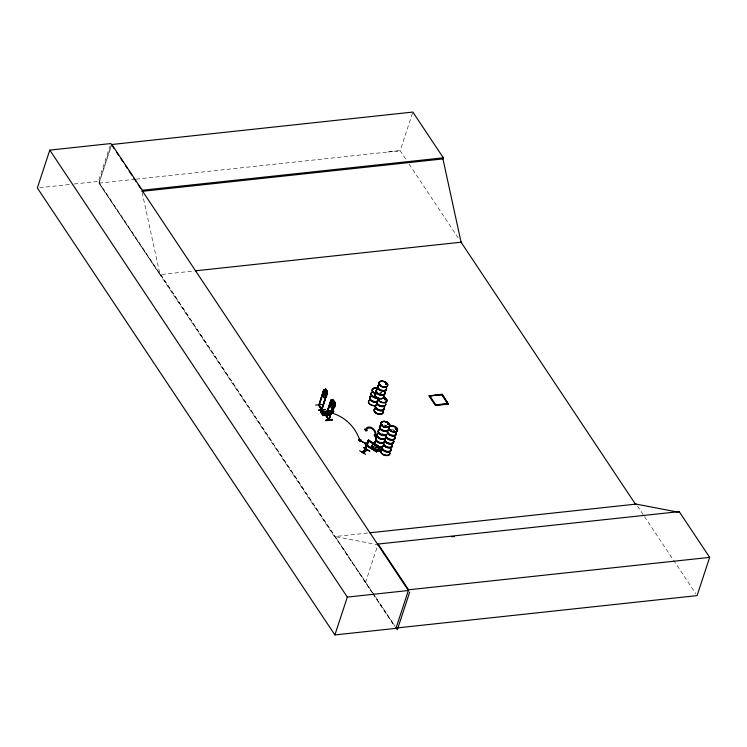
<?xml version="1.0" encoding="UTF-8"?>
<svg xmlns="http://www.w3.org/2000/svg" width="747" height="747" viewBox="0 0 747 747"><rect width="100%" height="100%" fill="white"/><g stroke="black" fill="none" stroke-linecap="round" stroke-linejoin="round"><path stroke-width="0.56" stroke-dasharray="3.73 2.8" d="M372.454 593.09L98.389 181.39L110.117 145.702M110.836 146.739L98.865 183.164L160.017 274.635L194.36 270.937M367.589 533.041L334.413 536.617L99.108 183.136L111.807 144.498M412.493 113.171L400.159 150.698L406.564 160.325M380.12 395.565L381.259 392.063A4.622 2.755 18.2 0 1 380.512 393.305A4.641 2.764 18.2 0 0 381.278 392.082M365.47 582.604L377.917 544.759L335.114 536.542L394.986 626.089M381.119 392.857L381.362 392.156M39.656 187.712L73.057 184.117M74.205 183.995L98.389 181.39M99.108 183.136L135.002 179.261M136.159 179.14L400.159 150.698L387.021 152.043M637.452 506.027L643.858 515.663M644.502 516.625L695.793 593.678M409.132 164.181L458.499 238.349M160.726 274.56L372.557 592.773M373.192 593.725L394.761 626.135M373.08 594.042L395.294 627.405M142.145 192.483L160.017 274.635M393.38 430.16A4.706 2.811 18.2 0 1 394.444 430.72M391.12 429.376A4.641 2.764 18.2 0 1 394.491 430.496M384.453 425.164A4.706 2.811 18.2 0 1 386.685 426.107M384.528 424.959A4.641 2.764 18.2 0 1 386.731 425.883M381.848 433.12A4.613 2.755 18.2 0 1 382.987 433.493M381.241 392.203A4.65 2.773 18.2 0 1 381.017 392.894M381.147 392.408A4.622 2.755 18.2 0 1 380.923 393.09M379.784 392.838A4.622 2.755 18.2 0 1 380.923 393.221"/><path stroke-width="1.12" d="M323.853 389.962L324.226 390.41L318.932 405.602L323.628 389.99L325.729 389.15L323.853 392.539L324.067 394.995L324.758 396.041L325.925 395.658L326.775 390.718L325.664 389.075M321.948 408.833L322.013 409.814L326.738 394.173L321.798 409.384M321.985 409.711L318.773 404.547L319.342 404.93M326.299 415.762L331.397 400.485L330.958 400.252L325.701 415.379L328.895 420.131L333.853 404.482L329.082 420.057L325.944 415.341M333.554 404.51L328.829 419.599M328.941 419.487L328.727 419.048L329.072 419.581M331.285 400.532L330.734 400.28M365.404 443.485L360.222 440.553L365.451 443.466M333.05 411.644L333.517 410.523C333.648 410.215 332.004 410.897 333.349 410.691M333.209 410.374L332.658 410.775L333.106 410.626M318.726 410.206C321.49 410.019 332.49 408.534 318.67 410.178M318.848 410.402L325.318 409.711M325.888 420.188C345.861 417.713 312.311 422.475 332.35 419.45M325.953 420.72L332.415 420.029M326.738 394.108L321.761 409.795L318.652 405.182M333.881 400.999L333.031 405.948L331.864 406.321L331.173 405.285C329.978 398.889 335.179 397.581 334.068 404.93M326.327 390.513L325.991 393.071L325.001 394.547L324.609 392.567L325.981 389.99L326.262 390.522M333.433 400.803L333.097 403.352L332.107 404.837L331.715 402.848L333.087 400.28L333.367 400.803M366.814 445.175L376.768 451.207L365.152 444.129L365.544 443.176L367.048 444.091M368.168 440.655L378.253 446.678L378.421 446.164L368.495 440.02L368.925 440.926L368.15 440.674L378.253 446.678M368.476 440.123L364.657 451.384L364.088 451.001L366.497 443.933M335.375 403.52L334.927 404.874A1.653 0.812 83.4 0 1 334.423 407.087L334.339 407.096A1.653 0.812 83.4 0 0 334.843 404.893L335.422 403.333M368.729 441.094L369.065 440.487M333.031 406.611L331.864 410.682L332.303 412.447L331.22 410.859L331.435 410.206L332.266 412.195L333.62 411.532L333.526 412.587L321.873 413.903L320.827 411.942L322.013 411.812L323.087 413.39L322.013 411.812M333.115 406.601L331.957 410.673L332.676 411.728M364.994 451.123L364.181 450.992L366.422 443.765L367.393 444.063M114.011 148.317L110.836 143.545L49.797 150.119L37.35 187.964L334.889 634.941L395.929 628.358L408.6 589.803L378.15 544.049L679.191 511.62L709.65 557.374L697.082 595.611L396.031 628.04M142.266 190.252L141.902 191.353L442.952 158.924L443.316 157.813L412.858 112.059L111.807 144.498L142.266 190.252L443.316 157.813M321.789 404.454L315.598 405.098M323.89 389.878L318.876 405.107L321.985 409.767M323.628 389.99L318.941 405.556L318.829 404.575M321.471 409.365L321.976 408.824M321.471 409.412L326.448 394.22M320.827 411.942L321.023 412.661M326.215 397.077C327.942 394.892 326.159 384.864 326.971 394.64M322.751 411.849L323.974 411.578L325.01 413.296L323.974 411.578M322.601 415.705L329.175 414.688L322.704 415.388M323.881 413.306L322.797 411.718M325.029 411.457L326.065 413.175L325.029 411.457L326.206 411.326L327.289 412.904M326.206 411.326L327.242 413.035M326.448 415.22L325.879 414.828L326.037 415.883L331.024 400.709M328.727 419.048L328.577 419.646M328.829 420.066L333.862 404.5M333.489 404.388A1.653 0.812 83.4 0 1 334.208 403.819L334.721 402.316M329.278 419.487L329.082 420.057M330.51 406.517L330.137 402.568L330.407 406.564L331.481 408.17L333.395 407.358L333.834 404.939M333.181 410.038L332.714 411.158L320.874 412.456M321.854 413.754L321.518 413.371L333.442 412.055L333.62 411.532M363.079 452.822L366.861 449.731M365.012 451.02L367.571 443.335L366.898 442.924L366.581 443.643L367.253 444.054M364.443 450.786L366.852 443.429M367.094 443.569L364.592 450.758M368.71 440.907L367.253 445.324M366.254 449.068L362.351 452.131M366.189 449.32L362.286 452.299M367.216 446.062L367.44 445.445L366.656 445.268M376.32 451.449L373.752 449.937L371.763 446.529L372.445 444.568L375.629 444.241L378.197 445.81L380.139 449.274L379.467 451.225L376.283 451.552L379.457 451.123L380.064 449.264L377.842 446.799L375.918 445.623L373.995 445.912L373.584 447.154L374.695 449.339L379.457 451.123M366.684 445.614L376.46 451.823L376.628 451.309M378.122 446.781L378.421 446.164M376.46 451.823L376.768 451.207M379.523 449.685L379.327 450.31L375.806 448.891L375.209 447.051L377.543 447.714L379.485 449.722M334.889 634.941L347.327 597.096L49.797 150.119M377.917 544.759L378.15 544.049M429.114 395.947L442.159 394.239L448.396 404.08L435.454 405.472L429.114 395.947L442.056 394.556L448.396 404.08M435.454 405.472L435.744 404.855L429.758 395.863L441.869 394.855L447.864 403.856L442.159 394.239M409.692 592.1L397.357 629.628L396.274 628.022M678.958 512.33L679.191 511.62M372.968 391.708L373.481 391.773M379.999 384.406L379.971 384.649M379.971 384.546L379.607 384.864M378.673 400.121L379.355 400.168L378.822 400.289M379.261 400.448L378.869 399.906L378.981 400.448M386.759 383.949L386.115 384.089M386.787 384.378L386.507 383.65L385.527 383.958M385.144 399.701L384.966 399.496M385.293 399.598L385.938 399.458L385.592 399.103M386.087 399.692L385.163 399.897L385.2 399.243M381.866 425.211L381.502 424.866L382.09 424.66M381.848 425.024L382.025 424.651M381.792 424.772L382.072 425.23M388.58 423.913L387.656 424.343M387.852 423.969L387.973 424.221M388.244 424.557L388.832 424.212L388.356 424.567M389.308 429.618L389.925 429.824M389.747 429.226L389.663 429.488M395.452 428.573C395.985 430.655 397.264 427.592 395.621 428.862M396.592 428.825L396.498 429.32M334.423 407.087L332.592 411.737L333.694 411.653M359.344 439.544L359.382 438.928A72.394 54.298 -53.1 0 0 326.084 411.728C324.768 412.288 327.588 412.914 325.795 412.223M367.244 445.623L367.272 445.931M359.606 450.702L365.675 454.409M358.98 440.16L358.401 440.422L359.382 438.928M335.226 402.353L334.656 402.456M372.949 391.512L373.444 391.755M385.545 383.734L386.134 383.622M385.732 399.598L385.433 399.085L384.705 399.468M385.779 399.328L384.826 399.524M387.758 423.876L387.889 424.567L388.729 424.613M388.636 424.511L388.477 423.857M388.86 424.641L388.664 423.979M389.514 429.31L390.018 429.544M395.387 428.61L395.891 428.386M365.544 443.176L367.038 444.334L367.524 443.839M366.898 442.924L367.571 443.335M363.696 447.481L369.774 451.207L363.537 447.584M365.89 449.096L362.006 452.168M372.454 444.67L371.838 446.538L373.799 449.909M363.051 452.794L366.936 449.722M363.322 452.99L367.207 449.927M378.113 445.894L380.027 449.292M380.214 384.733L379.476 384.742M385.91 383.65L386.451 383.846M386.769 384.294L385.648 384.014M373.64 391.802L373.07 391.708M378.682 400L379.084 399.878M388.179 424.352L388.748 424.352M395.462 428.526L396.34 428.629M323.815 389.878L325.739 389.066L326.7 390.718M324.375 397.796L326.29 397.068M323.143 392.306L323.302 396.274L324.375 397.89L326.262 396.993M330.949 400.243L332.835 399.44M364.732 451.393L368.336 440.188L378.29 446.267M325.804 411.858L326.551 412.036M385.751 383.584L386.834 383.949M384.929 399.094L385.48 399.066M332.387 410.813L320.65 412.12L321.733 413.679L333.507 412.577M332.266 410.747L333.162 412.064M334.124 403.828L334.208 403.819A1.653 0.812 83.4 0 0 333.535 404.108M320.64 412.101L332.676 410.635L333.442 412.055M332.602 411.121L320.977 412.475M321.005 412.652L331.593 411.429M321.64 413.446L333.265 412.092M321.752 413.735L333.479 412.4M195.518 270.816L461.777 242.121M324.441 397.88L323.404 396.227M332.77 399.356L330.921 400.168L326.084 415.435M333.844 400.971L334.114 404.958M319.1 405.21L321.836 409.197M333.395 407.358L331.556 408.077M326.206 415.5L328.895 419.179M435.744 404.855L447.967 403.539M448.499 403.763L435.557 405.163L429.217 395.63M325.832 420.496L332.303 419.795M369.905 532.788L636.164 504.104L677.837 512.106M452.019 536.776L454.335 536.533M408.6 589.803L709.65 557.374M347.327 597.096L408.366 590.513L142.612 191.279M389.841 429.749L389.486 429.6M388.393 424.539L387.814 424.389M395.415 428.666L396.199 429.03M334.927 402.185L335.347 403.137M366.684 443.559L367.347 443.923M367.291 445.912L366.478 445.81L376.6 451.72M636.127 504.038L635.454 504.178L461.067 242.205L442.952 158.924M329.072 415.005L322.452 415.416M116.551 152.136L118.456 155.002M121.005 158.822L122.91 161.679M125.449 165.498L127.354 168.364M129.259 171.231L131.808 175.05M133.713 177.917L136.253 181.736M138.158 184.593L140.707 188.412M388.711 424.389L387.908 423.988M323.096 392.278L323.367 396.265M394.789 437.593A4.641 2.764 18.2 0 1 389.495 439.862A4.641 2.764 18.2 0 1 386.647 434.885M394.93 437.35A4.706 2.811 18.2 0 1 389.56 439.656A4.706 2.811 18.2 0 1 386.675 434.605M393.239 440.338A4.622 2.755 18.2 0 1 388.916 443.55A4.622 2.755 18.2 0 1 385.508 438.424M393.333 440.058A4.622 2.755 18.2 0 1 389.01 443.27A4.622 2.755 18.2 0 1 385.601 438.144M393.324 440.16A4.65 2.773 18.2 0 1 388.972 443.391A4.65 2.773 18.2 0 1 385.536 438.237M396.312 433.176A4.706 2.811 18.2 0 1 390.933 435.482A4.706 2.811 18.2 0 1 388.057 430.431M394.64 436.108A4.631 2.764 18.2 0 1 390.896 439.441A4.631 2.764 18.2 0 1 386.367 434.754M396.153 433.409A4.631 2.764 18.2 0 1 390.868 435.678A4.631 2.764 18.2 0 1 388.029 430.711M394.621 436.341A4.706 2.811 18.2 0 1 390.223 439.609A4.706 2.811 18.2 0 1 386.75 434.39M396.377 432.961A4.706 2.811 18.2 0 1 391.008 435.268A4.706 2.811 18.2 0 1 388.123 430.216M396.396 432.709A4.641 2.764 18.2 0 1 391.101 434.987A4.641 2.764 18.2 0 1 388.253 430.011M390.952 450.254A4.641 2.764 18.2 0 1 385.013 451.552A4.641 2.764 18.2 0 1 382.735 446.79M391.017 449.255A4.706 2.811 18.2 0 1 385.648 451.562A4.706 2.811 18.2 0 1 382.763 446.51M389.71 452.99A4.622 2.755 18.2 0 1 384.434 455.259A4.622 2.755 18.2 0 1 381.605 450.301M393.118 440.693A4.622 2.755 18.2 0 1 389.383 444.026A4.622 2.755 18.2 0 1 384.873 439.339M393.221 440.459A4.65 2.773 18.2 0 1 388.87 443.699A4.65 2.773 18.2 0 1 385.443 438.536M392.39 445.081A4.706 2.811 18.2 0 1 387.021 447.388A4.706 2.811 18.2 0 1 384.135 442.336M391.101 448.788A4.631 2.764 18.2 0 1 385.816 451.057A4.631 2.764 18.2 0 1 382.978 446.09M391.867 444.53A4.631 2.764 18.2 0 1 387.534 447.752A4.631 2.764 18.2 0 1 384.117 442.616M391.092 449.04A4.706 2.811 18.2 0 1 385.723 451.347A4.706 2.811 18.2 0 1 382.837 446.295M392.464 444.867A4.706 2.811 18.2 0 1 387.095 447.173A4.706 2.811 18.2 0 1 384.21 442.121M392.483 444.614A4.641 2.764 18.2 0 1 387.179 446.893A4.641 2.764 18.2 0 1 384.341 441.916M386.348 434.987A4.641 2.764 18.2 0 1 380.111 434.493A4.641 2.764 18.2 0 1 378.888 430.272M386.479 434.773A4.706 2.811 18.2 0 1 380.158 434.268A4.706 2.811 18.2 0 1 378.916 429.992M385.769 437.789A4.65 2.773 18.2 0 1 379 437.854A4.65 2.773 18.2 0 1 378.552 433.223M385.779 437.667A4.622 2.755 18.2 0 1 379.056 437.733A4.622 2.755 18.2 0 1 378.608 433.139M387.852 430.599A4.706 2.811 18.2 0 1 381.53 430.095A4.706 2.811 18.2 0 1 380.288 425.818M386.572 434.278A4.631 2.764 18.2 0 1 380.344 433.783A4.631 2.764 18.2 0 1 379.121 429.572M387.712 430.804A4.631 2.764 18.2 0 1 381.997 430.599A4.631 2.764 18.2 0 1 379.747 426.658M386.554 434.558A4.706 2.811 18.2 0 1 380.223 434.054A4.706 2.811 18.2 0 1 378.981 429.777M387.926 430.384A4.706 2.811 18.2 0 1 381.605 429.88A4.706 2.811 18.2 0 1 380.363 425.603M387.954 430.104A4.641 2.764 18.2 0 1 381.717 429.609A4.641 2.764 18.2 0 1 380.494 425.398M382.959 446.323A4.641 2.764 18.2 0 1 378.402 447.322M374.294 444.185A4.641 2.764 18.2 0 1 375.75 441.776M383.099 446.108A4.706 2.811 18.2 0 1 378.477 447.117M374.312 443.933A4.706 2.811 18.2 0 1 375.003 441.897M381.269 450.376A4.622 2.755 18.2 0 1 377.254 450.815M373.164 447.686A4.622 2.755 18.2 0 1 373.089 446.93M385.172 438.498A4.622 2.755 18.2 0 1 378.496 437.686A4.622 2.755 18.2 0 1 378.514 433.409M381.866 449.573A4.622 2.755 18.2 0 1 378.496 450.758M385.05 438.863A4.622 2.755 18.2 0 1 378.841 438.368A4.622 2.755 18.2 0 1 377.627 434.175M385.144 438.666A4.65 2.773 18.2 0 1 378.897 438.172A4.65 2.773 18.2 0 1 377.674 433.942M383.939 442.504A4.706 2.811 18.2 0 1 377.142 441.673A4.706 2.811 18.2 0 1 377.16 437.312M382.66 446.183A4.631 2.764 18.2 0 1 378.626 446.613M375.554 445.016A4.631 2.764 18.2 0 1 375.209 441.477M383.799 442.71A4.631 2.764 18.2 0 1 377.114 441.888A4.631 2.764 18.2 0 1 377.132 437.602M382.641 446.463A4.706 2.811 18.2 0 1 378.542 446.902M374.387 443.718A4.706 2.811 18.2 0 1 375.069 441.682M384.537 441.72A4.706 2.811 18.2 0 1 377.683 441.785A4.706 2.811 18.2 0 1 377.235 437.098M384.042 442.009A4.641 2.764 18.2 0 1 377.805 441.514A4.641 2.764 18.2 0 1 376.572 437.303M377.002 402.091A4.641 2.764 18.2 0 1 370.661 400.523A4.641 2.764 18.2 0 1 371.091 396.573M377.123 401.886A4.706 2.811 18.2 0 1 370.689 400.299A4.706 2.811 18.2 0 1 371.128 396.293M375.834 405.574A4.622 2.755 18.2 0 1 369.933 404.37A4.622 2.755 18.2 0 1 369.177 400.485M375.909 405.35A4.622 2.755 18.2 0 1 370.008 404.136A4.622 2.755 18.2 0 1 369.251 400.252M378.496 397.712A4.706 2.811 18.2 0 1 372.062 396.115A4.706 2.811 18.2 0 1 372.501 392.119M377.226 401.382A4.631 2.764 18.2 0 1 371.306 400.168A4.631 2.764 18.2 0 1 370.549 396.283M378.365 397.908A4.631 2.764 18.2 0 1 372.454 396.694A4.631 2.764 18.2 0 1 371.698 392.81M377.188 401.671A4.706 2.811 18.2 0 1 370.764 400.084A4.706 2.811 18.2 0 1 371.203 396.078M377.571 397.712A4.706 2.811 18.2 0 1 371.773 395.527A4.706 2.811 18.2 0 1 372.576 391.904M377.627 397.432A4.641 2.764 18.2 0 1 371.903 395.275A4.641 2.764 18.2 0 1 372.688 391.699M376.376 394.08A4.622 2.755 18.2 0 1 372.221 390.195A4.622 2.755 18.2 0 1 376.992 388.524M375.293 393.51A4.65 2.773 18.2 0 1 372.342 389.626A4.65 2.773 18.2 0 1 377.058 388.3M385.032 393.473A4.641 2.764 18.2 0 1 379.093 394.771A4.641 2.764 18.2 0 1 376.815 390.009M385.097 392.474A4.706 2.811 18.2 0 1 379.149 394.565A4.706 2.811 18.2 0 1 377.627 389.327M383.416 395.424A4.622 2.755 18.2 0 1 381.708 398.767A4.622 2.755 18.2 0 1 375.778 396.797A4.622 2.755 18.2 0 1 376.451 393.118M383.5 395.182A4.622 2.755 18.2 0 1 379.177 398.394A4.622 2.755 18.2 0 1 375.76 393.267M383.482 395.284A4.65 2.773 18.2 0 1 381.773 398.646A4.65 2.773 18.2 0 1 375.806 396.666A4.65 2.773 18.2 0 1 376.479 392.959M386.544 389.066A4.706 2.811 18.2 0 1 380.522 390.382A4.706 2.811 18.2 0 1 378.215 385.555M385.181 392.007A4.631 2.764 18.2 0 1 379.327 394.061A4.631 2.764 18.2 0 1 377.833 388.907M386.32 388.533A4.631 2.764 18.2 0 1 381.035 390.802A4.631 2.764 18.2 0 1 378.197 385.835M385.172 392.259A4.706 2.811 18.2 0 1 379.224 394.351A4.706 2.811 18.2 0 1 377.702 389.112M386.544 388.085A4.706 2.811 18.2 0 1 381.175 390.382A4.706 2.811 18.2 0 1 378.29 385.34M386.563 387.833A4.641 2.764 18.2 0 1 381.259 390.111A4.641 2.764 18.2 0 1 378.421 385.125M384.135 408.217A4.641 2.764 18.2 0 1 378.841 410.486A4.641 2.764 18.2 0 1 375.993 405.509M384.275 407.983A4.706 2.811 18.2 0 1 378.906 410.28A4.706 2.811 18.2 0 1 376.021 405.238M382.968 411.718A4.622 2.755 18.2 0 1 377.123 413.763A4.622 2.755 18.2 0 1 375.629 408.618M383.93 397.096A4.622 2.755 18.2 0 1 386.713 401.279A4.622 2.755 18.2 0 1 381.026 401.895A4.622 2.755 18.2 0 1 378.243 397.703M383.809 397.451A4.622 2.755 18.2 0 1 386.451 401.839A4.622 2.755 18.2 0 1 380.195 401.905A4.622 2.755 18.2 0 1 378.645 397.507M382.66 410.794A4.65 2.773 18.2 0 1 378.906 414.146A4.65 2.773 18.2 0 1 374.359 409.431M374.882 408.87A4.65 2.773 18.2 0 1 375.657 408.469M383.893 397.208A4.65 2.773 18.2 0 1 386.694 401.419A4.65 2.773 18.2 0 1 380.979 402.035A4.65 2.773 18.2 0 1 378.178 397.824M385.648 403.8A4.706 2.811 18.2 0 1 380.279 406.107A4.706 2.811 18.2 0 1 377.394 401.064M384.36 407.517A4.631 2.764 18.2 0 1 379.065 409.786A4.631 2.764 18.2 0 1 376.236 404.818M385.499 404.043A4.631 2.764 18.2 0 1 380.214 406.312A4.631 2.764 18.2 0 1 377.375 401.344M384.35 407.769A4.706 2.811 18.2 0 1 378.972 410.066A4.706 2.811 18.2 0 1 376.096 405.023M385.723 403.585A4.706 2.811 18.2 0 1 380.344 405.892A4.706 2.811 18.2 0 1 377.468 400.85M385.816 404.099A4.641 2.764 18.2 0 1 379.878 405.397A4.641 2.764 18.2 0 1 377.599 400.635M359.755 441.113L360.801 439.787L359.755 441.113M376.563 436.323L374.975 436.678L374.107 434.819L374.957 435.342A5.22 3.903 51.7 0 0 372.006 428.759A5.22 3.903 51.7 0 0 366.441 430.141L367.281 430.655L365.619 430.963L364.667 429.058L365.516 429.572A6.256 4.669 51.7 0 1 372.183 427.919A6.256 4.669 51.7 0 1 375.713 435.8L376.563 436.323M389.766 430.048A4.622 2.755 18.2 0 0 397.367 430.645A4.622 2.755 18.2 0 0 392.278 425.893A4.641 2.764 18.2 0 0 389.747 430.067A4.641 2.764 18.2 0 0 397.385 430.674A4.641 2.764 18.2 0 0 392.268 425.893A4.622 2.755 18.2 0 0 389.766 430.048M389.645 430.412A4.622 2.755 18.2 0 0 397.255 431.01A4.622 2.755 18.2 0 0 392.156 426.257A4.622 2.755 18.2 0 0 389.645 430.412M385.676 455.315A4.622 2.755 18.2 0 0 389.411 451.982A4.622 2.755 18.2 0 1 385.676 455.296A4.622 2.755 18.2 0 1 381.157 450.628A4.622 2.755 18.2 0 0 385.676 455.296M381.997 425.435A4.622 2.755 18.2 0 0 389.607 426.033A4.622 2.755 18.2 0 0 384.509 421.28A4.622 2.755 18.2 0 0 381.997 425.435M381.885 425.799A4.622 2.755 18.2 0 0 389.486 426.397A4.622 2.755 18.2 0 0 384.388 421.644A4.622 2.755 18.2 0 0 381.885 425.799M381.932 425.585A4.65 2.773 18.2 0 0 389.579 426.192A4.65 2.773 18.2 0 0 384.462 421.392A4.65 2.773 18.2 0 0 381.932 425.575A4.65 2.773 18.2 0 0 389.589 426.182A4.65 2.773 18.2 0 0 384.453 421.411A4.65 2.773 18.2 0 0 381.932 425.585M372.389 389.504A4.641 2.764 18.2 0 0 375.339 393.38A4.622 2.755 18.2 0 1 372.408 389.495A4.622 2.755 18.2 0 1 377.104 388.179A4.641 2.764 18.2 0 0 372.389 389.504M379.934 385.172A4.622 2.755 18.2 0 0 387.534 385.769A4.622 2.755 18.2 0 0 382.436 381.017A4.622 2.755 18.2 0 0 379.934 385.172M379.812 385.517A4.622 2.755 18.2 0 0 387.422 386.115A4.622 2.755 18.2 0 0 382.324 381.362A4.622 2.755 18.2 0 0 379.812 385.517M379.859 385.321A4.65 2.773 18.2 0 0 387.516 385.928A4.65 2.773 18.2 0 0 382.389 381.147A4.65 2.773 18.2 0 0 379.859 385.321M378.934 414.025A4.622 2.755 18.2 0 0 382.679 410.691A4.622 2.755 18.2 0 1 378.934 414.034A4.622 2.755 18.2 0 1 374.415 409.347A4.622 2.755 18.2 0 0 378.934 414.025M375.713 408.376A4.622 2.755 18.2 0 0 374.938 408.777A4.622 2.755 18.2 0 1 375.704 408.394"/></g></svg>
